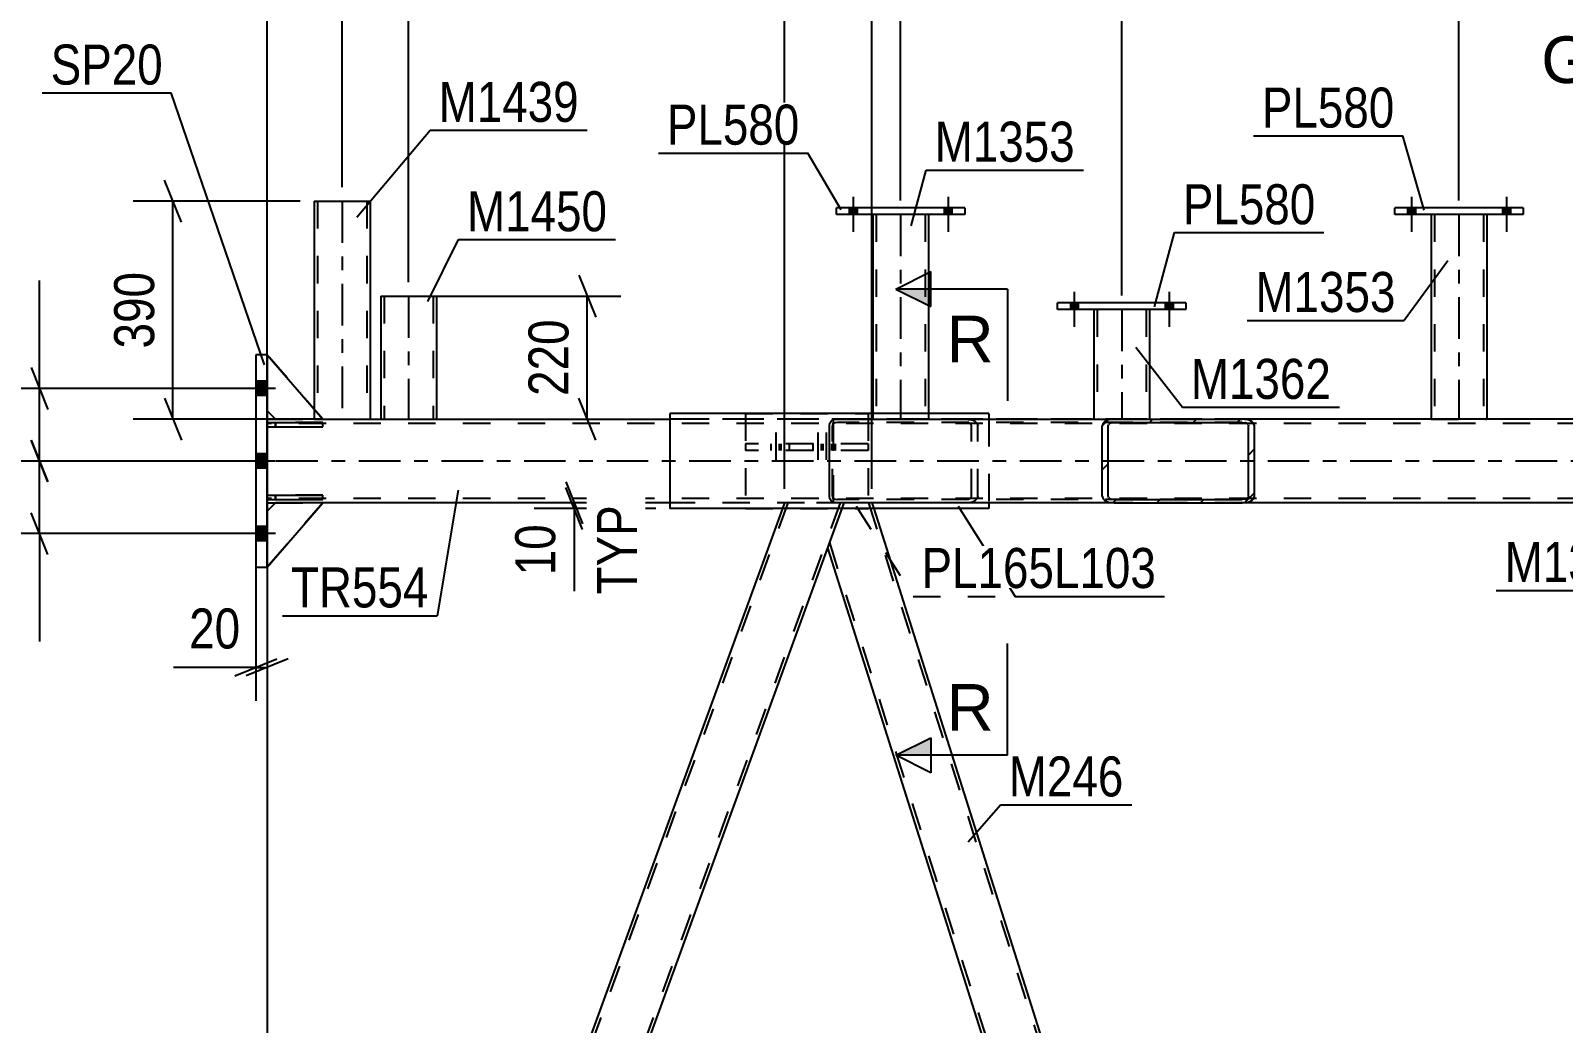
# Model space of a CAD drawing. Header units: millimetres. Extents: x -857 to 332, y -866 to -25.
# Drawn here: x -800.5 to -690.7, y -320.6 to -249.5 of the extents above; entities that cross this region are included whole.
import ezdxf

# ---------------------------------------------------------------- set-up
doc = ezdxf.new("R2010")
doc.units = ezdxf.units.MM
doc.linetypes.add('DXK_LINE_DOT2', pattern=[3.9198, 1.9599, -1.9599])
doc.linetypes.add('DXK_LINE_DOT3', pattern=[5.9187, 2.979, -0.9799, 0.9799, -0.9799])
doc.styles.add('Arial', font='ARIAL.TTF', dxfattribs={"height": 0.2})
doc.styles.add('Arial Narrow', font='ARIALN.TTF', dxfattribs={"height": 0.2})

# ---------------------------------------------------------------- blocks, each defined once
blk = doc.blocks.new('Part-570388934-1393 - 1255')
at = {"color": 2, "linetype": 'Continuous'}
for p, q in [((-754.71, -276.91), (-754.71, -283.71)), ((-731.85, -276.91), (-754.71, -276.91)), ((-731.85, -276.91), (-731.85, -277.31)), ((-731.85, -283.71), (-754.71, -283.71)), ((-731.85, -283.31), (-731.85, -283.71))]:
    blk.add_line(p, q, dxfattribs=at)
at = {"color": 7, "linetype": 'DXK_LINE_DOT2'}
blk.add_line((-731.85, -277.31), (-731.85, -283.31), dxfattribs=at)
blk = doc.blocks.new('Part-570388934-1294 - 1255')
at = {"color": 2, "linetype": 'Continuous'}
for p, q in [((-784.36, -272.71), (-784.36, -287.91)), ((-783.56, -272.71), (-784.36, -272.71)), ((-783.56, -287.91), (-783.56, -272.71)), ((-784.36, -287.91), (-783.56, -287.91))]:
    blk.add_line(p, q, dxfattribs=at)
blk = doc.blocks.new('Part-570388934-1414 - 1255')
at = {"color": 2, "linetype": 'Continuous'}
for p, q in [((-746.65, -283.71), (-789.67, -401.91)), ((-743.41, -286.52), (-785.41, -401.91))]:
    blk.add_line(p, q, dxfattribs=at)
at = {"color": 7, "linetype": 'DXK_LINE_DOT2'}
for p, q in [((-746.25, -283.31), (-789.56, -402.31)), ((-742.5, -283.31), (-785.81, -402.31)), ((-746.5, -283.31), (-746.65, -283.71)), ((-742.24, -283.31), (-746.5, -283.31)), ((-746.5, -283.31), (-746.46, -283.31)), ((-742.24, -283.31), (-743.41, -286.52))]:
    blk.add_line(p, q, dxfattribs=at)
blk = doc.blocks.new('Bolt-570388934-1489 - 1255')
at = {"linetype": 'Continuous'}
for points in [[(-725.46, -268.99), (-726.02, -268.99), (-726.02, -269.47), (-725.46, -269.47)], [(-725.46, -268.99), (-726.02, -268.99), (-726.02, -269.47), (-725.46, -269.47)], [(-718.66, -268.99), (-719.22, -268.99), (-719.22, -269.47), (-718.66, -269.47)], [(-718.66, -268.99), (-719.22, -268.99), (-719.22, -269.47), (-718.66, -269.47)]]:
    blk.add_hatch(color=1, dxfattribs=at).paths.add_polyline_path(points)
at = {"color": 1, "linetype": 'Continuous'}
for p, q in [((-725.74, -268.19), (-725.74, -270.71)), ((-725.74, -268.19), (-725.74, -270.71)), ((-718.94, -268.19), (-718.94, -270.71)), ((-718.94, -268.19), (-718.94, -270.71)), ((-726.02, -268.99), (-726.02, -269.47)), ((-726.02, -268.99), (-726.02, -269.47)), ((-725.46, -268.99), (-725.46, -269.47)), ((-725.46, -268.99), (-725.46, -269.47)), ((-719.22, -268.99), (-719.22, -269.47)), ((-719.22, -268.99), (-719.22, -269.47)), ((-718.66, -268.99), (-718.66, -269.47)), ((-718.66, -268.99), (-718.66, -269.47))]:
    blk.add_line(p, q, dxfattribs=at)
blk = doc.blocks.new('Part-570388934-2118 - 1255')
at = {"color": 2, "linetype": 'Continuous'}
for p, q in [((-742.39, -283.71), (-743.41, -286.52)), ((-740.1, -283.71), (-703.51, -399.1)), ((-743.41, -286.52), (-706.82, -401.91))]:
    blk.add_line(p, q, dxfattribs=at)
at = {"color": 7, "linetype": 'DXK_LINE_DOT2'}
for p, q in [((-742.24, -283.31), (-742.39, -283.71)), ((-740.23, -283.31), (-742.24, -283.31)), ((-740.48, -283.31), (-703.65, -399.47)), ((-740.23, -283.31), (-740.1, -283.71)), ((-743.28, -286.15), (-706.44, -402.31))]:
    blk.add_line(p, q, dxfattribs=at)
blk = doc.blocks.new('Part-570388934-1631 - 1255')
at = {"color": 2, "linetype": 'Continuous'}
for p, q in [((-775.42, -268.51), (-775.39, -268.51)), ((-775.42, -268.51), (-775.42, -277.31)), ((-775.39, -268.51), (-775.28, -268.51)), ((-775.28, -268.51), (-775.13, -268.51)), ((-775.13, -268.51), (-774.94, -268.51)), ((-774.94, -268.51), (-771.42, -268.51)), ((-771.42, -268.51), (-771.42, -277.31))]:
    blk.add_line(p, q, dxfattribs=at)
at = {"color": 7, "linetype": 'DXK_LINE_DOT2'}
for p, q in [((-775.18, -268.51), (-775.18, -277.31)), ((-775.18, -268.51), (-775.16, -268.51)), ((-775.16, -268.51), (-775.13, -268.51)), ((-775.13, -268.51), (-775.11, -268.51)), ((-775.13, -268.51), (-775.11, -268.51)), ((-775.13, -268.51), (-775.04, -268.51)), ((-771.66, -268.51), (-771.66, -277.31)), ((-775.42, -277.31), (-775.42, -277.31)), ((-775.42, -277.31), (-771.42, -277.31)), ((-771.42, -277.31), (-771.42, -277.31)), ((-771.42, -277.31), (-771.42, -277.31))]:
    blk.add_line(p, q, dxfattribs=at)
at = {"color": 7, "linetype": 'DXK_LINE_DOT3'}
blk.add_line((-773.42, -268.51), (-773.42, -277.31), dxfattribs=at)
blk = doc.blocks.new('Bolt-570388934-1507 - 1255')
at = {"linetype": 'Continuous'}
for points in [[(-741.3, -262.19), (-741.86, -262.19), (-741.86, -262.67), (-741.3, -262.67)], [(-741.3, -262.19), (-741.86, -262.19), (-741.86, -262.67), (-741.3, -262.67)], [(-734.5, -262.19), (-735.06, -262.19), (-735.06, -262.67), (-734.5, -262.67)], [(-734.5, -262.19), (-735.06, -262.19), (-735.06, -262.67), (-734.5, -262.67)]]:
    blk.add_hatch(color=1, dxfattribs=at).paths.add_polyline_path(points)
at = {"color": 1, "linetype": 'Continuous'}
for p, q in [((-741.86, -262.19), (-741.86, -262.67)), ((-741.86, -262.19), (-741.86, -262.67)), ((-741.58, -261.39), (-741.58, -263.91)), ((-741.58, -261.39), (-741.58, -263.91)), ((-741.3, -262.19), (-741.3, -262.67)), ((-741.3, -262.19), (-741.3, -262.67)), ((-735.06, -262.19), (-735.06, -262.67)), ((-735.06, -262.19), (-735.06, -262.67)), ((-734.78, -261.39), (-734.78, -263.91)), ((-734.78, -261.39), (-734.78, -263.91)), ((-734.5, -262.19), (-734.5, -262.67)), ((-734.5, -262.19), (-734.5, -262.67))]:
    blk.add_line(p, q, dxfattribs=at)
blk = doc.blocks.new('Bolt-570388934-1514 - 1255')
at = {"linetype": 'Continuous'}
for points in [[(-783.56, -275.63), (-783.56, -274.59), (-784.36, -274.59), (-784.36, -275.63)], [(-783.56, -275.63), (-783.56, -274.59), (-784.36, -274.59), (-784.36, -275.63)], [(-783.56, -275.63), (-783.56, -274.59), (-784.36, -274.59), (-784.36, -275.63)], [(-783.56, -280.83), (-783.56, -279.79), (-784.36, -279.79), (-784.36, -280.83)], [(-783.56, -280.83), (-783.56, -279.79), (-784.36, -279.79), (-784.36, -280.83)], [(-783.56, -286.03), (-783.56, -284.99), (-784.36, -284.99), (-784.36, -286.03)], [(-783.56, -286.03), (-783.56, -284.99), (-784.36, -284.99), (-784.36, -286.03)], [(-783.56, -286.03), (-783.56, -284.99), (-784.36, -284.99), (-784.36, -286.03)]]:
    blk.add_hatch(color=1, dxfattribs=at).paths.add_polyline_path(points)
at = {"color": 1, "linetype": 'Continuous'}
for p, q in [((-782.96, -275.11), (-787.16, -275.11)), ((-782.96, -275.11), (-787.16, -275.11)), ((-782.96, -275.11), (-787.16, -275.11)), ((-783.56, -274.59), (-784.36, -274.59)), ((-783.56, -274.59), (-784.36, -274.59)), ((-783.56, -274.59), (-784.36, -274.59)), ((-783.56, -275.63), (-784.36, -275.63)), ((-783.56, -275.63), (-784.36, -275.63)), ((-783.56, -275.63), (-784.36, -275.63)), ((-783.56, -279.79), (-784.36, -279.79)), ((-783.56, -279.79), (-784.36, -279.79)), ((-782.96, -280.31), (-787.16, -280.31)), ((-782.96, -280.31), (-787.16, -280.31)), ((-783.56, -280.83), (-784.36, -280.83)), ((-783.56, -280.83), (-784.36, -280.83)), ((-783.56, -284.99), (-784.36, -284.99)), ((-783.56, -284.99), (-784.36, -284.99)), ((-783.56, -284.99), (-784.36, -284.99)), ((-782.96, -285.51), (-787.16, -285.51)), ((-782.96, -285.51), (-787.16, -285.51)), ((-782.96, -285.51), (-787.16, -285.51)), ((-783.56, -286.03), (-784.36, -286.03)), ((-783.56, -286.03), (-784.36, -286.03)), ((-783.56, -286.03), (-784.36, -286.03))]:
    blk.add_line(p, q, dxfattribs=at)
blk = doc.blocks.new('Bolt-570388934-1533 - 1255')
at = {"linetype": 'Continuous'}
for points in [[(-701.3, -262.19), (-701.86, -262.19), (-701.86, -262.67), (-701.3, -262.67)], [(-701.3, -262.19), (-701.86, -262.19), (-701.86, -262.67), (-701.3, -262.67)], [(-694.5, -262.19), (-695.06, -262.19), (-695.06, -262.67), (-694.5, -262.67)], [(-694.5, -262.19), (-695.06, -262.19), (-695.06, -262.67), (-694.5, -262.67)]]:
    blk.add_hatch(color=1, dxfattribs=at).paths.add_polyline_path(points)
at = {"color": 1, "linetype": 'Continuous'}
for p, q in [((-701.86, -262.19), (-701.86, -262.67)), ((-701.86, -262.19), (-701.86, -262.67)), ((-701.58, -261.39), (-701.58, -263.91)), ((-701.58, -261.39), (-701.58, -263.91)), ((-701.3, -262.19), (-701.3, -262.67)), ((-701.3, -262.19), (-701.3, -262.67)), ((-695.06, -262.19), (-695.06, -262.67)), ((-695.06, -262.19), (-695.06, -262.67)), ((-694.78, -261.39), (-694.78, -263.91)), ((-694.78, -261.39), (-694.78, -263.91)), ((-694.5, -262.19), (-694.5, -262.67)), ((-694.5, -262.19), (-694.5, -262.67))]:
    blk.add_line(p, q, dxfattribs=at)
blk = doc.blocks.new('Part-570388934-1540 - 1255')
at = {"color": 7, "linetype": 'DXK_LINE_DOT2'}
for p, q in [((-783.56, -283.91), (-782.96, -283.31)), ((-779.56, -283.31), (-783.56, -287.91)), ((-783.56, -287.91), (-783.56, -283.91)), ((-782.96, -283.31), (-779.56, -283.31))]:
    blk.add_line(p, q, dxfattribs=at)
blk = doc.blocks.new('Part-570388934-1551 - 1255')
at = {"color": 2, "linetype": 'Continuous'}
for p, q in [((-783.56, -283.91), (-782.96, -283.31)), ((-783.56, -287.91), (-779.56, -283.31)), ((-779.56, -283.31), (-782.96, -283.31))]:
    blk.add_line(p, q, dxfattribs=at)
at = {"color": 7, "linetype": 'DXK_LINE_DOT2'}
blk.add_line((-783.56, -287.91), (-783.56, -283.91), dxfattribs=at)
blk = doc.blocks.new('Part-570388934-1558 - 1255')
at = {"color": 7, "linetype": 'DXK_LINE_DOT2'}
for p, q in [((-779.56, -277.31), (-783.56, -272.71)), ((-783.56, -272.71), (-783.56, -276.71)), ((-783.56, -276.71), (-782.96, -277.31)), ((-782.96, -277.31), (-779.56, -277.31))]:
    blk.add_line(p, q, dxfattribs=at)
blk = doc.blocks.new('Part-570388934-1559 - 1255')
at = {"color": 2, "linetype": 'Continuous'}
for p, q in [((-783.56, -283.07), (-783.56, -282.75)), ((-783.56, -282.75), (-779.56, -282.75)), ((-783.56, -283.07), (-779.56, -283.07)), ((-779.56, -283.07), (-779.56, -282.75))]:
    blk.add_line(p, q, dxfattribs=at)
at = {"color": 7, "linetype": 'DXK_LINE_DOT2'}
blk.add_line((-782.96, -283.07), (-782.96, -282.75), dxfattribs=at)
blk = doc.blocks.new('Part-570388934-1560 - 1255')
at = {"color": 2, "linetype": 'Continuous'}
for p, q in [((-783.56, -277.87), (-783.56, -277.55)), ((-783.56, -277.55), (-779.56, -277.55)), ((-779.56, -277.87), (-779.56, -277.55)), ((-783.56, -277.87), (-779.56, -277.87))]:
    blk.add_line(p, q, dxfattribs=at)
at = {"color": 7, "linetype": 'DXK_LINE_DOT2'}
blk.add_line((-782.96, -277.87), (-782.96, -277.55), dxfattribs=at)
blk = doc.blocks.new('Part-570388934-1561 - 1255')
at = {"color": 7, "linetype": 'DXK_LINE_DOT2'}
for p, q in [((-779.56, -282.75), (-783.56, -282.75)), ((-783.56, -282.75), (-783.56, -283.07)), ((-783.56, -283.07), (-779.56, -283.07)), ((-782.96, -282.75), (-782.96, -283.07)), ((-779.56, -283.07), (-779.56, -282.75))]:
    blk.add_line(p, q, dxfattribs=at)
blk = doc.blocks.new('Part-570388934-1562 - 1255')
at = {"color": 7, "linetype": 'DXK_LINE_DOT2'}
for p, q in [((-779.56, -277.55), (-783.56, -277.55)), ((-783.56, -277.55), (-783.56, -277.87)), ((-782.96, -277.55), (-782.96, -277.87)), ((-779.56, -277.87), (-779.56, -277.55)), ((-783.56, -277.87), (-779.56, -277.87))]:
    blk.add_line(p, q, dxfattribs=at)
blk = doc.blocks.new('Part-570388934-1656 - 1255')
at = {"color": 2, "linetype": 'Continuous'}
for p, q in [((-780.18, -261.71), (-780.18, -276.59)), ((-780.18, -261.71), (-780.15, -261.71)), ((-780.15, -261.71), (-780.04, -261.71)), ((-780.04, -261.71), (-779.89, -261.71)), ((-779.89, -261.71), (-779.7, -261.71)), ((-779.7, -261.71), (-776.18, -261.71)), ((-776.18, -261.71), (-776.18, -277.31))]:
    blk.add_line(p, q, dxfattribs=at)
at = {"color": 7, "linetype": 'DXK_LINE_DOT2'}
for p, q in [((-780.18, -261.71), (-780.18, -261.71)), ((-779.94, -261.71), (-779.94, -277.31)), ((-779.94, -261.71), (-779.93, -261.71)), ((-779.93, -261.71), (-779.89, -261.71)), ((-779.89, -261.71), (-779.87, -261.71)), ((-779.89, -261.71), (-779.87, -261.71)), ((-779.89, -261.71), (-779.8, -261.71)), ((-776.42, -261.71), (-776.42, -277.31)), ((-780.18, -276.59), (-780.18, -277.31)), ((-780.18, -277.31), (-776.18, -277.31)), ((-776.18, -277.31), (-776.18, -277.31)), ((-776.18, -277.31), (-776.18, -277.31))]:
    blk.add_line(p, q, dxfattribs=at)
at = {"color": 7, "linetype": 'DXK_LINE_DOT3'}
blk.add_line((-778.18, -261.71), (-778.18, -277.31), dxfattribs=at)
blk = doc.blocks.new('Part-570388934-1666 - 1255')
at = {"color": 2, "linetype": 'Continuous'}
for p, q in [((-733.58, -262.19), (-742.78, -262.19)), ((-742.78, -262.67), (-742.78, -262.19)), ((-733.58, -262.19), (-733.58, -262.67)), ((-733.58, -262.67), (-742.78, -262.67))]:
    blk.add_line(p, q, dxfattribs=at)
blk = doc.blocks.new('Part-570388934-1681 - 1255')
at = {"color": 2, "linetype": 'Continuous'}
for p, q in [((-740.18, -262.67), (-740.18, -276.91)), ((-736.18, -262.67), (-736.18, -276.91))]:
    blk.add_line(p, q, dxfattribs=at)
at = {"color": 7, "linetype": 'DXK_LINE_DOT2'}
for p, q in [((-736.18, -262.67), (-740.18, -262.67)), ((-740.18, -262.67), (-740.15, -262.67)), ((-739.94, -262.67), (-739.94, -277.31)), ((-736.42, -262.67), (-736.42, -277.31)), ((-740.18, -276.91), (-740.18, -277.31)), ((-736.18, -277.31), (-740.18, -277.31)), ((-736.18, -276.91), (-736.18, -277.31))]:
    blk.add_line(p, q, dxfattribs=at)
at = {"color": 7, "linetype": 'DXK_LINE_DOT3'}
blk.add_line((-738.18, -262.67), (-738.18, -277.31), dxfattribs=at)
blk = doc.blocks.new('Part-570388934-1688 - 1255')
at = {"color": 2, "linetype": 'Continuous'}
for p, q in [((-693.58, -262.19), (-702.78, -262.19)), ((-702.78, -262.67), (-702.78, -262.19)), ((-693.58, -262.19), (-693.58, -262.67)), ((-693.58, -262.67), (-702.78, -262.67))]:
    blk.add_line(p, q, dxfattribs=at)
blk = doc.blocks.new('Part-570388934-1709 - 1255')
at = {"color": 2, "linetype": 'Continuous'}
for p, q in [((-783.56, -277.31), (-782.96, -277.31)), ((-779.56, -277.31), (-754.71, -277.31)), ((-687.73, -277.31), (-713.7, -277.31)), ((-783.56, -283.31), (-782.96, -283.31)), ((-754.71, -283.31), (-779.56, -283.31)), ((-687.73, -283.31), (-713.7, -283.31))]:
    blk.add_line(p, q, dxfattribs=at)
at = {"color": 7, "linetype": 'DXK_LINE_DOT2'}
for p, q in [((-783.56, -277.31), (-783.56, -283.31)), ((-93.36, -277.63), (-783.56, -277.63)), ((-782.96, -277.31), (-779.56, -277.31)), ((-93.36, -277.31), (-754.71, -277.31)), ((-713.7, -277.31), (-754.71, -277.31)), ((-93.36, -282.99), (-783.56, -282.99)), ((-782.96, -283.31), (-779.56, -283.31)), ((-713.7, -283.31), (-754.71, -283.31))]:
    blk.add_line(p, q, dxfattribs=at)
at = {"color": 7, "linetype": 'DXK_LINE_DOT3'}
blk.add_line((-93.36, -280.31), (-783.56, -280.31), dxfattribs=at)
blk = doc.blocks.new('Part-570388934-1713 - 1255')
at = {"color": 2, "linetype": 'Continuous'}
for p, q in [((-783.56, -272.71), (-779.56, -277.31)), ((-783.56, -276.71), (-782.96, -277.31)), ((-779.56, -277.31), (-782.96, -277.31))]:
    blk.add_line(p, q, dxfattribs=at)
at = {"color": 7, "linetype": 'DXK_LINE_DOT2'}
blk.add_line((-783.56, -276.71), (-783.56, -272.71), dxfattribs=at)
blk = doc.blocks.new('Part-570388934-1784 - 1255')
at = {"color": 2, "linetype": 'Continuous'}
for p, q in [((-700.18, -262.67), (-700.18, -277.31)), ((-696.18, -262.67), (-696.18, -277.31))]:
    blk.add_line(p, q, dxfattribs=at)
at = {"color": 7, "linetype": 'DXK_LINE_DOT2'}
for p, q in [((-696.18, -262.67), (-700.18, -262.67)), ((-700.15, -262.67), (-700.18, -262.67)), ((-699.94, -262.67), (-699.94, -277.31)), ((-696.42, -262.67), (-696.42, -277.31)), ((-700.18, -277.31), (-700.18, -277.31)), ((-700.18, -277.31), (-696.18, -277.31)), ((-696.18, -277.31), (-696.18, -277.31)), ((-696.18, -277.31), (-696.18, -277.31))]:
    blk.add_line(p, q, dxfattribs=at)
at = {"color": 7, "linetype": 'DXK_LINE_DOT3'}
blk.add_line((-698.18, -262.67), (-698.18, -277.31), dxfattribs=at)
blk = doc.blocks.new('Part-570388934-1832 - 1255')
at = {"color": 2, "linetype": 'Continuous'}
for p, q in [((-717.74, -268.99), (-726.94, -268.99)), ((-726.94, -269.47), (-726.94, -268.99)), ((-717.74, -269.47), (-726.94, -269.47)), ((-717.74, -268.99), (-717.74, -269.47))]:
    blk.add_line(p, q, dxfattribs=at)
blk = doc.blocks.new('Part-570388934-1837 - 1255')
at = {"color": 2, "linetype": 'Continuous'}
for p, q in [((-724.34, -269.47), (-724.34, -277.31)), ((-720.34, -269.47), (-720.34, -277.31))]:
    blk.add_line(p, q, dxfattribs=at)
at = {"color": 7, "linetype": 'DXK_LINE_DOT2'}
for p, q in [((-720.34, -269.47), (-724.34, -269.47)), ((-724.31, -269.47), (-724.34, -269.47)), ((-724.1, -269.47), (-724.1, -277.31)), ((-720.58, -269.47), (-720.58, -277.31)), ((-724.34, -277.31), (-724.34, -277.31)), ((-724.34, -277.31), (-720.34, -277.31)), ((-720.34, -277.31), (-720.34, -277.31)), ((-720.34, -277.31), (-720.34, -277.31))]:
    blk.add_line(p, q, dxfattribs=at)
at = {"color": 7, "linetype": 'DXK_LINE_DOT3'}
blk.add_line((-722.34, -269.47), (-722.34, -277.31), dxfattribs=at)
blk = doc.blocks.new('Part-570388934-2125 - 1255')
at = {"linetype": 'Continuous'}
h = blk.add_hatch(dxfattribs=at)
h.set_pattern_fill('', scale=0.7, style=0, pattern_type=0)
h.set_pattern_definition([(45, (-723.7419, -277.7894), (-1.57154, 1.57154), [])])
h.paths.add_polyline_path([(-723.68, -277.61), (-723.74, -277.79), (-723.74, -282.83), (-723.68, -283.01), (-723.49, -283.17), (-723.2, -283.27), (-722.87, -283.31), (-713.7, -283.31), (-713.36, -283.27), (-713.08, -283.17), (-712.89, -283.01), (-712.82, -282.83), (-712.82, -277.79), (-712.89, -277.61), (-713.08, -277.45), (-713.36, -277.35), (-713.7, -277.31), (-722.87, -277.31), (-723.2, -277.35), (-723.49, -277.45)])
h.paths.add_polyline_path([(-723.04, -277.57), (-722.87, -277.55), (-713.7, -277.55), (-713.53, -277.57), (-713.39, -277.62), (-713.29, -277.7), (-713.26, -277.79), (-713.26, -282.83), (-713.29, -282.92), (-713.39, -283), (-713.53, -283.05), (-713.7, -283.07), (-722.87, -283.07), (-723.04, -283.05), (-723.18, -283), (-723.27, -282.92), (-723.31, -282.83), (-723.31, -277.79), (-723.27, -277.7), (-723.18, -277.62)])
at = {"color": 2, "linetype": 'Continuous'}
for p, q in [((-743.28, -277.79), (-743.25, -277.61)), ((-743.25, -277.61), (-743.15, -277.45)), ((-743.15, -277.45), (-743.01, -277.35)), ((-743.01, -277.35), (-742.99, -277.34)), ((-742.99, -277.34), (-742.7, -277.31)), ((-742.7, -277.31), (-722.87, -277.31)), ((-723.68, -277.61), (-723.74, -277.79)), ((-723.31, -277.79), (-723.27, -277.7)), ((-722.87, -277.31), (-723.2, -277.35)), ((-723.04, -277.57), (-722.87, -277.55)), ((-722.87, -277.31), (-713.7, -277.31)), ((-722.87, -277.55), (-713.7, -277.55)), ((-713.36, -277.35), (-713.7, -277.31)), ((-713.7, -277.55), (-713.53, -277.57)), ((-713.29, -277.7), (-713.26, -277.79)), ((-712.82, -277.79), (-712.89, -277.61)), ((-743.28, -282.83), (-743.28, -277.79)), ((-723.74, -282.83), (-723.74, -277.79)), ((-723.31, -282.83), (-723.31, -277.79)), ((-713.26, -282.83), (-713.26, -277.79)), ((-712.82, -282.83), (-712.82, -277.79)), ((-743.25, -283.01), (-743.28, -282.83)), ((-743.15, -283.17), (-743.25, -283.01)), ((-743.01, -283.27), (-743.15, -283.17)), ((-723.74, -282.83), (-723.68, -283.01)), ((-723.27, -282.92), (-723.31, -282.83)), ((-722.87, -283.07), (-723.04, -283.05)), ((-722.87, -283.07), (-713.7, -283.07)), ((-713.53, -283.05), (-713.7, -283.07)), ((-713.26, -282.83), (-713.29, -282.92)), ((-712.89, -283.01), (-712.82, -282.83)), ((-742.99, -283.28), (-743.01, -283.27)), ((-742.7, -283.31), (-742.99, -283.28)), ((-722.87, -283.31), (-742.7, -283.31)), ((-723.2, -283.27), (-722.87, -283.31)), ((-722.87, -283.31), (-713.7, -283.31)), ((-713.7, -283.31), (-713.36, -283.27))]:
    blk.add_line(p, q, dxfattribs=at)
at = {"color": 7, "linetype": 'DXK_LINE_DOT2'}
for p, q in [((-743.05, -277.7), (-743.06, -277.79)), ((-743.01, -277.62), (-743.05, -277.7)), ((-742.86, -277.57), (-743.01, -277.62)), ((-743.01, -277.62), (-743.01, -283)), ((-742.99, -283.28), (-742.99, -277.34)), ((-742.7, -277.55), (-742.86, -277.57)), ((-713.7, -277.55), (-742.7, -277.55)), ((-733.53, -277.31), (-733.19, -277.35)), ((-733.36, -277.57), (-733.53, -277.55)), ((-733.09, -277.79), (-733.12, -277.7)), ((-732.72, -277.61), (-732.65, -277.79)), ((-713.7, -277.31), (-722.87, -277.31)), ((-743.06, -282.83), (-743.06, -277.79)), ((-733.09, -282.83), (-733.09, -277.79)), ((-732.65, -282.83), (-732.65, -277.79)), ((-743.06, -282.83), (-743.05, -282.92)), ((-743.05, -282.92), (-743.01, -283)), ((-743.01, -283), (-742.86, -283.05)), ((-742.86, -283.05), (-742.7, -283.07)), ((-713.7, -283.07), (-742.7, -283.07)), ((-733.53, -283.07), (-733.36, -283.05)), ((-733.12, -282.92), (-733.09, -282.83)), ((-732.65, -282.83), (-732.72, -283.01)), ((-733.19, -283.27), (-733.53, -283.31)), ((-713.7, -283.31), (-722.87, -283.31))]:
    blk.add_line(p, q, dxfattribs=at)
for centre, radius, start, end in [((-733.43, -277.97), 0.409, 41.9361, 80.4818), ((-733.33, -278.15), 0.817, 41.9361, 80.4818), ((-733.43, -282.65), 0.409, 279.5183, 318.064), ((-733.33, -282.47), 0.817, 279.5183, 318.064)]:
    blk.add_arc(centre, radius, start, end, dxfattribs=at)
at = {"color": 2, "linetype": 'Continuous'}
for centre, radius, start, end in [((-723.07, -278.15), 0.817, 99.5183, 138.064), ((-722.97, -277.97), 0.409, 99.5183, 138.064), ((-713.6, -277.97), 0.409, 41.9361, 80.4818), ((-713.5, -278.15), 0.817, 41.9361, 80.4818), ((-723.07, -282.47), 0.817, 221.9361, 260.4818), ((-722.97, -282.65), 0.409, 221.9361, 260.4818), ((-713.6, -282.65), 0.409, 279.5183, 318.064), ((-713.5, -282.47), 0.817, 279.5183, 318.064)]:
    blk.add_arc(centre, radius, start, end, dxfattribs=at)
blk = doc.blocks.new('Part-570388934-2170 - 1255')
at = {"color": 7, "linetype": 'DXK_LINE_DOT2'}
for p, q in [((-740.51, -279.07), (-749.28, -279.07)), ((-749.28, -279.07), (-749.28, -279.55)), ((-740.51, -279.55), (-749.28, -279.55)), ((-742.87, -279.07), (-742.87, -279.55)), ((-740.51, -279.07), (-740.51, -279.55))]:
    blk.add_line(p, q, dxfattribs=at)
blk = doc.blocks.new('Part-570388934-2175 - 1255')
at = {"color": 7, "linetype": 'DXK_LINE_DOT2'}
for p, q in [((-749.28, -276.91), (-749.28, -283.71)), ((-749.28, -276.91), (-740.51, -276.91)), ((-740.51, -276.91), (-740.51, -283.71)), ((-749.28, -283.71), (-740.51, -283.71))]:
    blk.add_line(p, q, dxfattribs=at)
blk = doc.blocks.new('Bolt-570388934-2176 - 1255')
at = {"color": 1, "linetype": 'DXK_LINE_DOT2'}
for p, q in [((-747.12, -278.27), (-747.12, -281.27)), ((-746.52, -278.27), (-746.52, -281.27)), ((-744.1, -278.27), (-744.1, -281.27)), ((-743.5, -278.27), (-743.5, -281.27)), ((-747.48, -279.07), (-747.48, -279.55)), ((-746.88, -279.07), (-746.88, -279.55)), ((-746.76, -279.07), (-746.76, -279.55)), ((-746.16, -279.07), (-746.16, -279.55)), ((-744.46, -279.07), (-744.46, -279.55)), ((-743.86, -279.07), (-743.86, -279.55)), ((-743.74, -279.07), (-743.74, -279.55)), ((-743.14, -279.07), (-743.14, -279.55))]:
    blk.add_line(p, q, dxfattribs=at)
blk = doc.blocks.new('StraightDimension-570388934-2819 - 1255')
at = {"color": 7, "linetype": 'Continuous'}
for p, q in [((-762.17, -281.81), (-760.97, -284.81)), ((-760.97, -285.21), (-762.17, -282.21)), ((-755.71, -283.31), (-764.42, -283.31)), ((-755.71, -283.71), (-764.42, -283.71)), ((-761.57, -283.71), (-761.57, -283.31)), ((-761.57, -283.71), (-761.57, -289.62)), ((-761.57, -283.71), (-761.57, -289.62))]:
    blk.add_line(p, q, dxfattribs=at)
at = {"color": 0, "linetype": 'Continuous'}
blk.add_wipeout([(-756.47, -282.87), (-760.67, -282.87), (-760.67, -290.46), (-756.47, -290.46)], dxfattribs=at)
at = {"color": 0}
blk.add_wipeout([(-762.32, -284.23), (-766.52, -284.23), (-766.52, -289.09), (-762.32, -289.09)], dxfattribs=at)
at = {"color": 3, "linetype": 'Continuous', "style": 'Arial Narrow'}
blk.add_text('TYP', height=2.863, rotation=90.0002, dxfattribs=at).set_placement((-757.07, -289.86))
at = {"color": 3, "style": 'Arial Narrow'}
blk.add_text('10', height=2.863, rotation=90.0002, dxfattribs=at).set_placement((-762.92, -288.49))
blk = doc.blocks.new('StraightDimension-570388934-2836 - 1255')
at = {"color": 7, "linetype": 'Continuous'}
for p, q in [((-799.87, -275.11), (-799.87, -267.38)), ((-799.87, -275.11), (-799.87, -267.38)), ((-800.47, -273.61), (-799.27, -276.61)), ((-785.36, -275.11), (-802.72, -275.11)), ((-799.87, -280.31), (-799.87, -275.11)), ((-799.27, -281.81), (-800.47, -278.81)), ((-785.36, -280.31), (-802.72, -280.31))]:
    blk.add_line(p, q, dxfattribs=at)
at = {"color": 0}
blk.add_wipeout([(-800.62, -267.9), (-804.82, -267.9), (-804.82, -274.58), (-800.62, -274.58)], dxfattribs=at)
at = {"color": 3, "style": 'Arial Narrow'}
blk.add_text('130', height=2.863, rotation=90.0002, dxfattribs=at).set_placement((-801.22, -273.98))
blk = doc.blocks.new('StraightDimension-570388934-2633 - 1255')
at = {"color": 7, "linetype": 'Continuous'}
for p, q in [((-722.34, -268.47), (-722.34, -222.14)), ((-698.18, -261.67), (-698.18, -226.64)), ((-720.84, -234.65), (-723.84, -235.85)), ((-699.68, -235.85), (-696.68, -234.65)), ((-722.34, -235.25), (-698.18, -235.25))]:
    blk.add_line(p, q, dxfattribs=at)
at = {"color": 0}
blk.add_wipeout([(-706.92, -234.5), (-706.92, -230.3), (-713.61, -230.3), (-713.61, -234.5)], dxfattribs=at)
at = {"color": 3, "style": 'Arial Narrow'}
blk.add_text('604', height=2.863, dxfattribs=at).set_placement((-713.01, -233.9))
at = {"color": 0, "linetype": 'Continuous'}
blk.add_wipeout([(-698.78, -226.04), (-702.98, -226.04), (-702.98, -234.55), (-698.78, -234.55)], dxfattribs=at)
at = {"color": 3, "linetype": 'Continuous', "style": 'Arial Narrow'}
blk.add_text('2134', height=2.863, rotation=90.0002, dxfattribs=at).set_placement((-699.38, -233.95))
blk = doc.blocks.new('StraightDimension-570388934-2627 - 1255')
at = {"color": 7, "linetype": 'Continuous'}
for p, q in [((-722.34, -268.47), (-722.34, -222.14)), ((-738.18, -261.67), (-738.18, -226.64)), ((-736.68, -234.65), (-739.68, -235.85)), ((-723.84, -235.85), (-720.84, -234.65)), ((-738.18, -235.25), (-722.34, -235.25))]:
    blk.add_line(p, q, dxfattribs=at)
at = {"color": 0}
blk.add_wipeout([(-726.92, -234.5), (-726.92, -230.3), (-733.61, -230.3), (-733.61, -234.5)], dxfattribs=at)
at = {"color": 3, "style": 'Arial Narrow'}
blk.add_text('396', height=2.863, dxfattribs=at).set_placement((-733.01, -233.9))
at = {"color": 0, "linetype": 'Continuous'}
blk.add_wipeout([(-722.94, -221.54), (-727.14, -221.54), (-727.14, -230.05), (-722.94, -230.05)], dxfattribs=at)
at = {"color": 3, "linetype": 'Continuous', "style": 'Arial Narrow'}
blk.add_text('1530', height=2.863, rotation=90.0002, dxfattribs=at).set_placement((-723.54, -229.45))
blk = doc.blocks.new('StraightDimension-570388934-3420 - 1255')
at = {"color": 7, "linetype": 'Continuous'}
for p, q in [((-784.36, -273.71), (-784.36, -297.48)), ((-783.56, -273.71), (-783.56, -297.48)), ((-784.36, -295.08), (-790.27, -295.08)), ((-784.36, -295.08), (-790.27, -295.08)), ((-785.86, -295.68), (-782.86, -294.48)), ((-782.06, -294.48), (-785.06, -295.68)), ((-784.36, -295.08), (-783.56, -295.08))]:
    blk.add_line(p, q, dxfattribs=at)
at = {"color": 0}
blk.add_wipeout([(-784.89, -294.33), (-784.89, -290.13), (-789.74, -290.13), (-789.74, -294.33)], dxfattribs=at)
at = {"color": 3, "style": 'Arial Narrow'}
blk.add_text('20', height=2.863, dxfattribs=at).set_placement((-789.14, -293.73))
blk = doc.blocks.new('StraightDimension-570388934-2934 - 1255')
at = {"color": 7, "linetype": 'Continuous'}
for p, q in [((-746.5, -282.31), (-746.5, -204.24)), ((-783.56, -276.31), (-783.56, -207.9))]:
    blk.add_line(p, q, dxfattribs=at)
blk = doc.blocks.new('StraightDimension-570388934-2639 - 1255')
at = {"color": 7, "linetype": 'Continuous'}
for p, q in [((-698.18, -261.67), (-698.18, -226.64)), ((-671.26, -267.99), (-671.26, -226.64)), ((-696.68, -234.65), (-699.68, -235.85)), ((-672.76, -235.85), (-669.76, -234.65)), ((-698.18, -235.25), (-671.26, -235.25))]:
    blk.add_line(p, q, dxfattribs=at)
at = {"color": 0}
blk.add_wipeout([(-681.38, -234.5), (-681.38, -230.3), (-688.07, -230.3), (-688.07, -234.5)], dxfattribs=at)
at = {"color": 3, "style": 'Arial Narrow'}
blk.add_text('673', height=2.863, dxfattribs=at).set_placement((-687.47, -233.9))
at = {"color": 0, "linetype": 'Continuous'}
blk.add_wipeout([(-671.86, -226.04), (-676.06, -226.04), (-676.06, -234.55), (-671.86, -234.55)], dxfattribs=at)
at = {"color": 3, "linetype": 'Continuous', "style": 'Arial Narrow'}
blk.add_text('2807', height=2.863, rotation=90.0002, dxfattribs=at).set_placement((-672.46, -233.95))
blk = doc.blocks.new('StraightDimension-570388934-3184 - 1255')
at = {"color": 7, "linetype": 'Continuous'}
for p, q in [((-740.23, -282.31), (-740.23, -197.91)), ((-746.5, -282.31), (-746.5, -204.24))]:
    blk.add_line(p, q, dxfattribs=at)
blk = doc.blocks.new('StraightDimension-570388934-2923 - 1255')
at = {"color": 7, "linetype": 'Continuous'}
for p, q in [((-789.7, -263.21), (-790.9, -260.21)), ((-781.18, -261.71), (-793.15, -261.71)), ((-790.3, -277.31), (-790.3, -261.71)), ((-790.9, -275.81), (-789.7, -278.81)), ((-781.18, -277.31), (-793.15, -277.31))]:
    blk.add_line(p, q, dxfattribs=at)
at = {"color": 0}
blk.add_wipeout([(-791.05, -266.17), (-795.25, -266.17), (-795.25, -272.85), (-791.05, -272.85)], dxfattribs=at)
at = {"color": 3, "style": 'Arial Narrow'}
blk.add_text('390', height=2.863, rotation=90.0002, dxfattribs=at).set_placement((-791.65, -272.25))
blk = doc.blocks.new('StraightDimension-570388934-2518 - 1255')
at = {"color": 7, "linetype": 'Continuous'}
blk.add_line((-783.56, -284.31), (-783.56, -345.18), dxfattribs=at)
blk = doc.blocks.new('StraightDimension-570388934-2558 - 1255')
at = {"color": 7, "linetype": 'Continuous'}
for p, q in [((-761.22, -267.01), (-760.02, -270.01)), ((-774.42, -268.51), (-758.22, -268.51)), ((-760.62, -277.31), (-760.62, -268.51)), ((-760.02, -278.81), (-761.22, -275.81)), ((-774.42, -277.31), (-758.22, -277.31))]:
    blk.add_line(p, q, dxfattribs=at)
at = {"color": 0}
blk.add_wipeout([(-761.37, -269.57), (-765.57, -269.57), (-765.57, -276.25), (-761.37, -276.25)], dxfattribs=at)
at = {"color": 3, "style": 'Arial Narrow'}
blk.add_text('220', height=2.863, rotation=90.0002, dxfattribs=at).set_placement((-761.97, -275.65))
blk = doc.blocks.new('StraightDimension-570388934-2610 - 1255')
at = {"color": 7, "linetype": 'Continuous'}
for p, q in [((-778.18, -260.71), (-778.18, -223.97)), ((-783.56, -276.31), (-783.56, -227.62)), ((-785.06, -235.85), (-782.06, -234.65)), ((-776.68, -234.65), (-779.68, -235.85)), ((-783.56, -235.25), (-778.18, -235.25))]:
    blk.add_line(p, q, dxfattribs=at)
at = {"color": 0}
blk.add_wipeout([(-777.53, -234.5), (-777.53, -230.3), (-784.21, -230.3), (-784.21, -234.5)], dxfattribs=at)
at = {"color": 3, "style": 'Arial Narrow'}
blk.add_text('134', height=2.863, dxfattribs=at).set_placement((-783.61, -233.9))
at = {"color": 0, "linetype": 'Continuous'}
for points in [[(-778.78, -223.37), (-782.98, -223.37), (-782.98, -230.05), (-778.78, -230.05)], [(-784.16, -227.02), (-788.36, -227.02), (-788.36, -230.05), (-784.16, -230.05)]]:
    blk.add_wipeout(points, dxfattribs=at)
at = {"color": 3, "linetype": 'Continuous', "style": 'Arial Narrow'}
for s, height, p in [('134', 2.863, (-779.38, -229.45)), ('0', 2.86, (-784.76, -229.45))]:
    blk.add_text(s, height=height, rotation=90.0002, dxfattribs=at).set_placement(p)
blk = doc.blocks.new('StraightDimension-570388934-2616 - 1255')
at = {"color": 7, "linetype": 'Continuous'}
for p, q in [((-778.18, -260.71), (-778.18, -223.97)), ((-773.42, -267.51), (-773.42, -223.97)), ((-779.68, -235.85), (-776.68, -234.65)), ((-771.92, -234.65), (-774.92, -235.85)), ((-778.18, -235.25), (-773.42, -235.25))]:
    blk.add_line(p, q, dxfattribs=at)
at = {"color": 0, "linetype": 'Continuous'}
blk.add_wipeout([(-774.02, -223.37), (-778.22, -223.37), (-778.22, -230.05), (-774.02, -230.05)], dxfattribs=at)
at = {"color": 0}
blk.add_wipeout([(-772.46, -240.2), (-772.46, -236), (-779.15, -236), (-779.15, -240.2)], dxfattribs=at)
at = {"color": 3, "linetype": 'Continuous', "style": 'Arial Narrow'}
blk.add_text('253', height=2.863, rotation=90.0002, dxfattribs=at).set_placement((-774.62, -229.45))
at = {"color": 3, "style": 'Arial Narrow'}
blk.add_text('119', height=2.863, dxfattribs=at).set_placement((-778.55, -239.6))
blk = doc.blocks.new('StraightDimension-570388934-2621 - 1255')
at = {"color": 7, "linetype": 'Continuous'}
for p, q in [((-773.42, -267.51), (-773.42, -223.97)), ((-738.18, -261.67), (-738.18, -226.64)), ((-771.92, -234.65), (-774.92, -235.85)), ((-739.68, -235.85), (-736.68, -234.65)), ((-773.42, -235.25), (-738.18, -235.25))]:
    blk.add_line(p, q, dxfattribs=at)
at = {"color": 0}
blk.add_wipeout([(-752.46, -234.5), (-752.46, -230.3), (-759.15, -230.3), (-759.15, -234.5)], dxfattribs=at)
at = {"color": 3, "style": 'Arial Narrow'}
blk.add_text('881', height=2.863, dxfattribs=at).set_placement((-758.55, -233.9))
at = {"color": 0, "linetype": 'Continuous'}
blk.add_wipeout([(-738.78, -226.04), (-742.98, -226.04), (-742.98, -234.55), (-738.78, -234.55)], dxfattribs=at)
at = {"color": 3, "linetype": 'Continuous', "style": 'Arial Narrow'}
blk.add_text('1134', height=2.863, rotation=90.0002, dxfattribs=at).set_placement((-739.38, -233.95))
blk = doc.blocks.new('StraightDimension-570388934-2844 - 1255')
at = {"color": 7, "linetype": 'Continuous'}
for p, q in [((-800.47, -278.81), (-799.27, -281.81)), ((-785.36, -280.31), (-802.72, -280.31)), ((-799.87, -285.51), (-799.87, -280.31)), ((-799.27, -287.01), (-800.47, -284.01)), ((-785.36, -285.51), (-802.72, -285.51)), ((-799.87, -285.51), (-799.87, -293.24)), ((-799.87, -285.51), (-799.87, -293.24))]:
    blk.add_line(p, q, dxfattribs=at)
at = {"color": 0}
blk.add_wipeout([(-800.62, -286.03), (-804.82, -286.03), (-804.82, -292.72), (-800.62, -292.72)], dxfattribs=at)
at = {"color": 3, "style": 'Arial Narrow'}
blk.add_text('130', height=2.863, rotation=90.0002, dxfattribs=at).set_placement((-801.22, -292.12))
blk = doc.blocks.new('StraightDimension-570388934-3202 - 1255')
at = {"color": 7, "linetype": 'Continuous'}
blk.add_line((-740.23, -282.31), (-740.23, -197.91), dxfattribs=at)
blk = doc.blocks.new('StraightDimension-570388934-3221 - 1255')
at = {"color": 7, "linetype": 'Continuous'}
blk.add_line((-785.36, -280.31), (-837.62, -280.31), dxfattribs=at)
blk = doc.blocks.new('Mark-570388934-1290 - 1255')
at = {"color": 30, "linetype": 'Continuous'}
for p in [(-799.66, -253.96), (-783.74, -273.43)]:
    blk.add_line(p, (-790.42, -253.96), dxfattribs=at)
at = {"color": 0}
blk.add_wipeout([(-791.02, -253.36), (-791.02, -250.36), (-799.06, -250.36), (-799.06, -253.36)], dxfattribs=at)
blk.add_wipeout([(-791.02, -253.36), (-791.02, -250.36), (-799.06, -250.36), (-799.06, -253.36)], dxfattribs=at)
at = {"color": 3, "style": 'Arial Narrow'}
blk.add_text('SP20', height=2.863, dxfattribs=at).set_placement((-799.06, -253.36))
blk = doc.blocks.new('Mark-570388934-1389 - 1255')
at = {"color": 30, "linetype": 'Continuous'}
for p, q in [((-734.06, -283.54), (-729.98, -290)), ((-729.98, -290), (-719.28, -290))]:
    blk.add_line(p, q, dxfattribs=at)
at = {"color": 0}
blk.add_wipeout([(-719.88, -289.4), (-719.88, -286.4), (-729.38, -286.4), (-729.38, -289.4)], dxfattribs=at)
blk.add_wipeout([(-719.88, -289.4), (-719.88, -286.4), (-729.38, -286.4), (-729.38, -289.4)], dxfattribs=at)
at = {"color": 3, "style": 'Arial Narrow'}
blk.add_text('PL103', height=2.863, dxfattribs=at).set_placement((-729.38, -289.4))
blk = doc.blocks.new('Mark-570388934-1705 - 1255')
at = {"color": 30, "linetype": 'Continuous'}
for p in [(-769.86, -282.39), (-782.45, -291.39)]:
    blk.add_line(p, (-771.38, -291.39), dxfattribs=at)
at = {"color": 0}
blk.add_wipeout([(-771.98, -290.79), (-771.98, -287.79), (-781.85, -287.79), (-781.85, -290.79)], dxfattribs=at)
blk.add_wipeout([(-771.98, -290.79), (-771.98, -287.79), (-781.85, -287.79), (-781.85, -290.79)], dxfattribs=at)
at = {"color": 3, "style": 'Arial Narrow'}
blk.add_text('TR554', height=2.863, dxfattribs=at).set_placement((-781.85, -290.79))
blk = doc.blocks.new('Mark-570388934-2114 - 1255')
at = {"color": 30, "linetype": 'Continuous'}
for p, q in [((-733.35, -307.58), (-731.03, -304.92)), ((-731.03, -304.92), (-721.61, -304.92))]:
    blk.add_line(p, q, dxfattribs=at)
at = {"color": 0}
blk.add_wipeout([(-722.21, -304.32), (-722.21, -301.32), (-730.43, -301.32), (-730.43, -304.32)], dxfattribs=at)
blk.add_wipeout([(-722.21, -304.32), (-722.21, -301.32), (-730.43, -301.32), (-730.43, -304.32)], dxfattribs=at)
at = {"color": 3, "style": 'Arial Narrow'}
blk.add_text('M246', height=2.863, dxfattribs=at).set_placement((-730.43, -304.32))
blk = doc.blocks.new('Mark-570388934-1612 - 1255')
at = {"color": 30, "linetype": 'Continuous'}
for p in [(-672.39, -276.09), (-695.51, -289.57)]:
    blk.add_line(p, (-684.26, -289.57), dxfattribs=at)
at = {"color": 0}
blk.add_wipeout([(-684.86, -288.97), (-684.86, -285.97), (-694.91, -285.97), (-694.91, -288.97)], dxfattribs=at)
blk.add_wipeout([(-684.86, -288.97), (-684.86, -285.97), (-694.91, -285.97), (-694.91, -288.97)], dxfattribs=at)
at = {"color": 3, "style": 'Arial Narrow'}
blk.add_text('M1362', height=2.863, dxfattribs=at).set_placement((-694.91, -288.97))
blk = doc.blocks.new('Mark-570388934-1627 - 1255')
at = {"color": 30, "linetype": 'Continuous'}
for p, q in [((-772.04, -268.89), (-769.84, -264.46)), ((-769.84, -264.46), (-758.59, -264.46))]:
    blk.add_line(p, q, dxfattribs=at)
at = {"color": 0}
blk.add_wipeout([(-759.19, -263.86), (-759.19, -260.86), (-769.24, -260.86), (-769.24, -263.86)], dxfattribs=at)
blk.add_wipeout([(-759.19, -263.86), (-759.19, -260.86), (-769.24, -260.86), (-769.24, -263.86)], dxfattribs=at)
at = {"color": 3, "style": 'Arial Narrow'}
blk.add_text('M1450', height=2.863, dxfattribs=at).set_placement((-769.24, -263.86))
blk = doc.blocks.new('Mark-570388934-1652 - 1255')
at = {"color": 30, "linetype": 'Continuous'}
for p, q in [((-777.12, -262.85), (-771.87, -256.63)), ((-771.87, -256.63), (-760.62, -256.63))]:
    blk.add_line(p, q, dxfattribs=at)
at = {"color": 0}
blk.add_wipeout([(-761.22, -256.03), (-761.22, -253.03), (-771.27, -253.03), (-771.27, -256.03)], dxfattribs=at)
blk.add_wipeout([(-761.22, -256.03), (-761.22, -253.03), (-771.27, -253.03), (-771.27, -256.03)], dxfattribs=at)
at = {"color": 3, "style": 'Arial Narrow'}
blk.add_text('M1439', height=2.863, dxfattribs=at).set_placement((-771.27, -256.03))
blk = doc.blocks.new('Mark-570388934-1662 - 1255')
at = {"color": 30, "linetype": 'Continuous'}
for p in [(-755.52, -258.26), (-742.44, -262.32)]:
    blk.add_line(p, (-744.82, -258.26), dxfattribs=at)
at = {"color": 0}
blk.add_wipeout([(-745.42, -257.66), (-745.42, -254.66), (-754.92, -254.66), (-754.92, -257.66)], dxfattribs=at)
blk.add_wipeout([(-745.42, -257.66), (-745.42, -254.66), (-754.92, -254.66), (-754.92, -257.66)], dxfattribs=at)
at = {"color": 3, "style": 'Arial Narrow'}
blk.add_text('PL580', height=2.863, dxfattribs=at).set_placement((-754.92, -257.66))
blk = doc.blocks.new('Mark-570388934-1677 - 1255')
at = {"color": 30, "linetype": 'Continuous'}
for p, q in [((-737.42, -263.47), (-736.34, -259.48)), ((-736.34, -259.48), (-725.08, -259.48))]:
    blk.add_line(p, q, dxfattribs=at)
at = {"color": 0}
blk.add_wipeout([(-725.68, -258.88), (-725.68, -255.88), (-735.74, -255.88), (-735.74, -258.88)], dxfattribs=at)
blk.add_wipeout([(-725.68, -258.88), (-725.68, -255.88), (-735.74, -255.88), (-735.74, -258.88)], dxfattribs=at)
at = {"color": 3, "style": 'Arial Narrow'}
blk.add_text('M1353', height=2.863, dxfattribs=at).set_placement((-735.74, -258.88))
blk = doc.blocks.new('Mark-570388934-1684 - 1255')
at = {"color": 30, "linetype": 'Continuous'}
for p in [(-712.9, -257.04), (-700.67, -262.36)]:
    blk.add_line(p, (-702.2, -257.04), dxfattribs=at)
at = {"color": 0}
blk.add_wipeout([(-702.8, -256.44), (-702.8, -253.44), (-712.3, -253.44), (-712.3, -256.44)], dxfattribs=at)
blk.add_wipeout([(-702.8, -256.44), (-702.8, -253.44), (-712.3, -253.44), (-712.3, -256.44)], dxfattribs=at)
at = {"color": 3, "style": 'Arial Narrow'}
blk.add_text('PL580', height=2.863, dxfattribs=at).set_placement((-712.3, -256.44))
blk = doc.blocks.new('Mark-570388934-1780 - 1255')
at = {"color": 30, "linetype": 'Continuous'}
for p in [(-698.97, -265.99), (-713.36, -270.24)]:
    blk.add_line(p, (-702.1, -270.24), dxfattribs=at)
at = {"color": 0}
blk.add_wipeout([(-702.7, -269.64), (-702.7, -266.64), (-712.76, -266.64), (-712.76, -269.64)], dxfattribs=at)
blk.add_wipeout([(-702.7, -269.64), (-702.7, -266.64), (-712.76, -266.64), (-712.76, -269.64)], dxfattribs=at)
at = {"color": 3, "style": 'Arial Narrow'}
blk.add_text('M1353', height=2.863, dxfattribs=at).set_placement((-712.76, -269.64))
blk = doc.blocks.new('Mark-570388934-1828 - 1255')
at = {"color": 30, "linetype": 'Continuous'}
for p, q in [((-719.99, -269.27), (-718.56, -263.96)), ((-718.56, -263.96), (-707.86, -263.96))]:
    blk.add_line(p, q, dxfattribs=at)
at = {"color": 0}
blk.add_wipeout([(-708.46, -263.36), (-708.46, -260.36), (-717.96, -260.36), (-717.96, -263.36)], dxfattribs=at)
blk.add_wipeout([(-708.46, -263.36), (-708.46, -260.36), (-717.96, -260.36), (-717.96, -263.36)], dxfattribs=at)
at = {"color": 3, "style": 'Arial Narrow'}
blk.add_text('PL580', height=2.863, dxfattribs=at).set_placement((-717.96, -263.36))
blk = doc.blocks.new('Mark-570388934-1833 - 1255')
at = {"color": 30, "linetype": 'Continuous'}
for p, q in [((-721.33, -272.17), (-717.99, -276.46)), ((-717.99, -276.46), (-706.74, -276.46))]:
    blk.add_line(p, q, dxfattribs=at)
at = {"color": 0}
blk.add_wipeout([(-707.34, -275.86), (-707.34, -272.86), (-717.39, -272.86), (-717.39, -275.86)], dxfattribs=at)
blk.add_wipeout([(-707.34, -275.86), (-707.34, -272.86), (-717.39, -272.86), (-717.39, -275.86)], dxfattribs=at)
at = {"color": 3, "style": 'Arial Narrow'}
blk.add_text('M1362', height=2.863, dxfattribs=at).set_placement((-717.39, -275.86))
blk = doc.blocks.new('Mark-570388934-2171 - 1255')
at = {"color": 30, "linetype": 'DXK_LINE_DOT2'}
for p, q in [((-741.36, -283.54), (-737.28, -290)), ((-737.28, -290), (-726.58, -290))]:
    blk.add_line(p, q, dxfattribs=at)
at = {"color": 0}
blk.add_wipeout([(-727.18, -289.4), (-727.18, -286.4), (-736.68, -286.4), (-736.68, -289.4)], dxfattribs=at)
blk.add_wipeout([(-727.18, -289.4), (-727.18, -286.4), (-736.68, -286.4), (-736.68, -289.4)], dxfattribs=at)
at = {"color": 3, "style": 'Arial Narrow'}
blk.add_text('PL165', height=2.863, dxfattribs=at).set_placement((-736.68, -289.4))
blk = doc.blocks.new('SectionMark-570388934-3820 - 1255')
at = {"color": 0, "linetype": 'Continuous'}
blk.add_wipeout([(-688.66, -253.25), (-688.66, -249.75), (-692.29, -249.75), (-692.29, -253.25)], dxfattribs=at)
at = {"color": 3, "linetype": 'Continuous', "style": 'Arial'}
blk.add_text('G', height=3.34, dxfattribs=at).set_placement((-692.29, -253.25))
blk = doc.blocks.new('SectionMark-570388934-24550 - 1255')
at = {"linetype": 'Continuous'}
for points in [[(-736.01, -268), (-736.01, -269.25), (-738.51, -268)], [(-736.01, -300.12), (-736.01, -301.37), (-738.51, -301.37)]]:
    blk.add_hatch(color=6, dxfattribs=at).paths.add_polyline_path(points)
at = {"color": 6, "linetype": 'Continuous'}
for p, q in [((-738.51, -268), (-736.01, -266.75)), ((-736.01, -269.25), (-736.01, -266.75)), ((-730.51, -268), (-738.51, -268)), ((-738.51, -268), (-736.01, -269.25)), ((-730.51, -268), (-730.51, -276)), ((-730.51, -301.37), (-730.51, -293.37)), ((-738.51, -301.37), (-736.01, -300.12)), ((-736.01, -300.12), (-736.01, -302.62)), ((-730.51, -301.37), (-738.51, -301.37)), ((-736.01, -302.62), (-738.51, -301.37))]:
    blk.add_line(p, q, dxfattribs=at)
at = {"color": 0, "linetype": 'Continuous'}
for points in [[(-731.51, -273.25), (-731.51, -269.75), (-734.88, -269.75), (-734.88, -273.25)], [(-731.51, -299.62), (-731.51, -296.12), (-734.88, -296.12), (-734.88, -299.62)]]:
    blk.add_wipeout(points, dxfattribs=at)
at = {"color": 3, "linetype": 'Continuous', "style": 'Arial'}
for p in [(-734.88, -273.25), (-734.88, -299.62)]:
    blk.add_text('R', height=3.34, dxfattribs=at).set_placement(p)

msp = doc.modelspace()

# ---------------------------------------------------------------- block references
for name in ['Part-570388934-1656 - 1255', 'Part-570388934-1666 - 1255', 'Bolt-570388934-1507 - 1255', 'Part-570388934-1688 - 1255', 'Bolt-570388934-1533 - 1255', 'Part-570388934-1681 - 1255', 'Part-570388934-1784 - 1255', 'Part-570388934-1631 - 1255', 'Bolt-570388934-1489 - 1255', 'Part-570388934-1832 - 1255', 'Part-570388934-1837 - 1255', 'Part-570388934-1294 - 1255', 'Part-570388934-1558 - 1255', 'Part-570388934-1713 - 1255', 'Bolt-570388934-1514 - 1255', 'Part-570388934-1709 - 1255', 'Part-570388934-1560 - 1255', 'Part-570388934-1562 - 1255', 'Part-570388934-1393 - 1255', 'Part-570388934-2175 - 1255', 'Part-570388934-2125 - 1255', 'Bolt-570388934-2176 - 1255', 'Part-570388934-2170 - 1255', 'Part-570388934-1559 - 1255', 'Part-570388934-1561 - 1255', 'Part-570388934-1414 - 1255', 'Part-570388934-1540 - 1255', 'Part-570388934-1551 - 1255', 'Part-570388934-2118 - 1255']:
    msp.add_blockref(name, (0, 0))

# ---------------------------------------------------------------- next in the draw order: block references
for name in ['StraightDimension-570388934-2633 - 1255', 'StraightDimension-570388934-2836 - 1255', 'StraightDimension-570388934-2819 - 1255', 'Mark-570388934-1389 - 1255', 'Mark-570388934-2114 - 1255']:
    msp.add_blockref(name, (0, 0))

# ---------------------------------------------------------------- next in the draw order: block references
for name in ['StraightDimension-570388934-2627 - 1255', 'StraightDimension-570388934-2639 - 1255', 'StraightDimension-570388934-3420 - 1255', 'Mark-570388934-2171 - 1255']:
    msp.add_blockref(name, (0, 0))

# ---------------------------------------------------------------- next in the draw order: block references
for name in ['StraightDimension-570388934-2934 - 1255', 'StraightDimension-570388934-2518 - 1255']:
    msp.add_blockref(name, (0, 0))

# ---------------------------------------------------------------- next in the draw order: block references
for name in ['StraightDimension-570388934-3184 - 1255', 'StraightDimension-570388934-2923 - 1255', 'StraightDimension-570388934-2558 - 1255', 'Mark-570388934-1705 - 1255']:
    msp.add_blockref(name, (0, 0))

# ---------------------------------------------------------------- next in the draw order: block references
for name in ['StraightDimension-570388934-2610 - 1255', 'StraightDimension-570388934-2844 - 1255']:
    msp.add_blockref(name, (0, 0))

# ---------------------------------------------------------------- next in the draw order: block references
for name in ['StraightDimension-570388934-2616 - 1255', 'Mark-570388934-1290 - 1255', 'StraightDimension-570388934-3221 - 1255']:
    msp.add_blockref(name, (0, 0))

# ---------------------------------------------------------------- next in the draw order: block references
msp.add_blockref('StraightDimension-570388934-2621 - 1255', (0, 0))

# ---------------------------------------------------------------- next in the draw order: block references
for name in ['StraightDimension-570388934-3202 - 1255', 'Mark-570388934-1662 - 1255', 'Mark-570388934-1627 - 1255']:
    msp.add_blockref(name, (0, 0))

# ---------------------------------------------------------------- next in the draw order: block references
for name in ['Mark-570388934-1652 - 1255', 'Mark-570388934-1684 - 1255', 'Mark-570388934-1677 - 1255', 'SectionMark-570388934-24550 - 1255', 'Mark-570388934-1780 - 1255', 'Mark-570388934-1833 - 1255', 'Mark-570388934-1612 - 1255']:
    msp.add_blockref(name, (0, 0))

# ---------------------------------------------------------------- next in the draw order: block references
for name in ['SectionMark-570388934-3820 - 1255', 'Mark-570388934-1828 - 1255']:
    msp.add_blockref(name, (0, 0))

doc.saveas('drawing.dxf')
